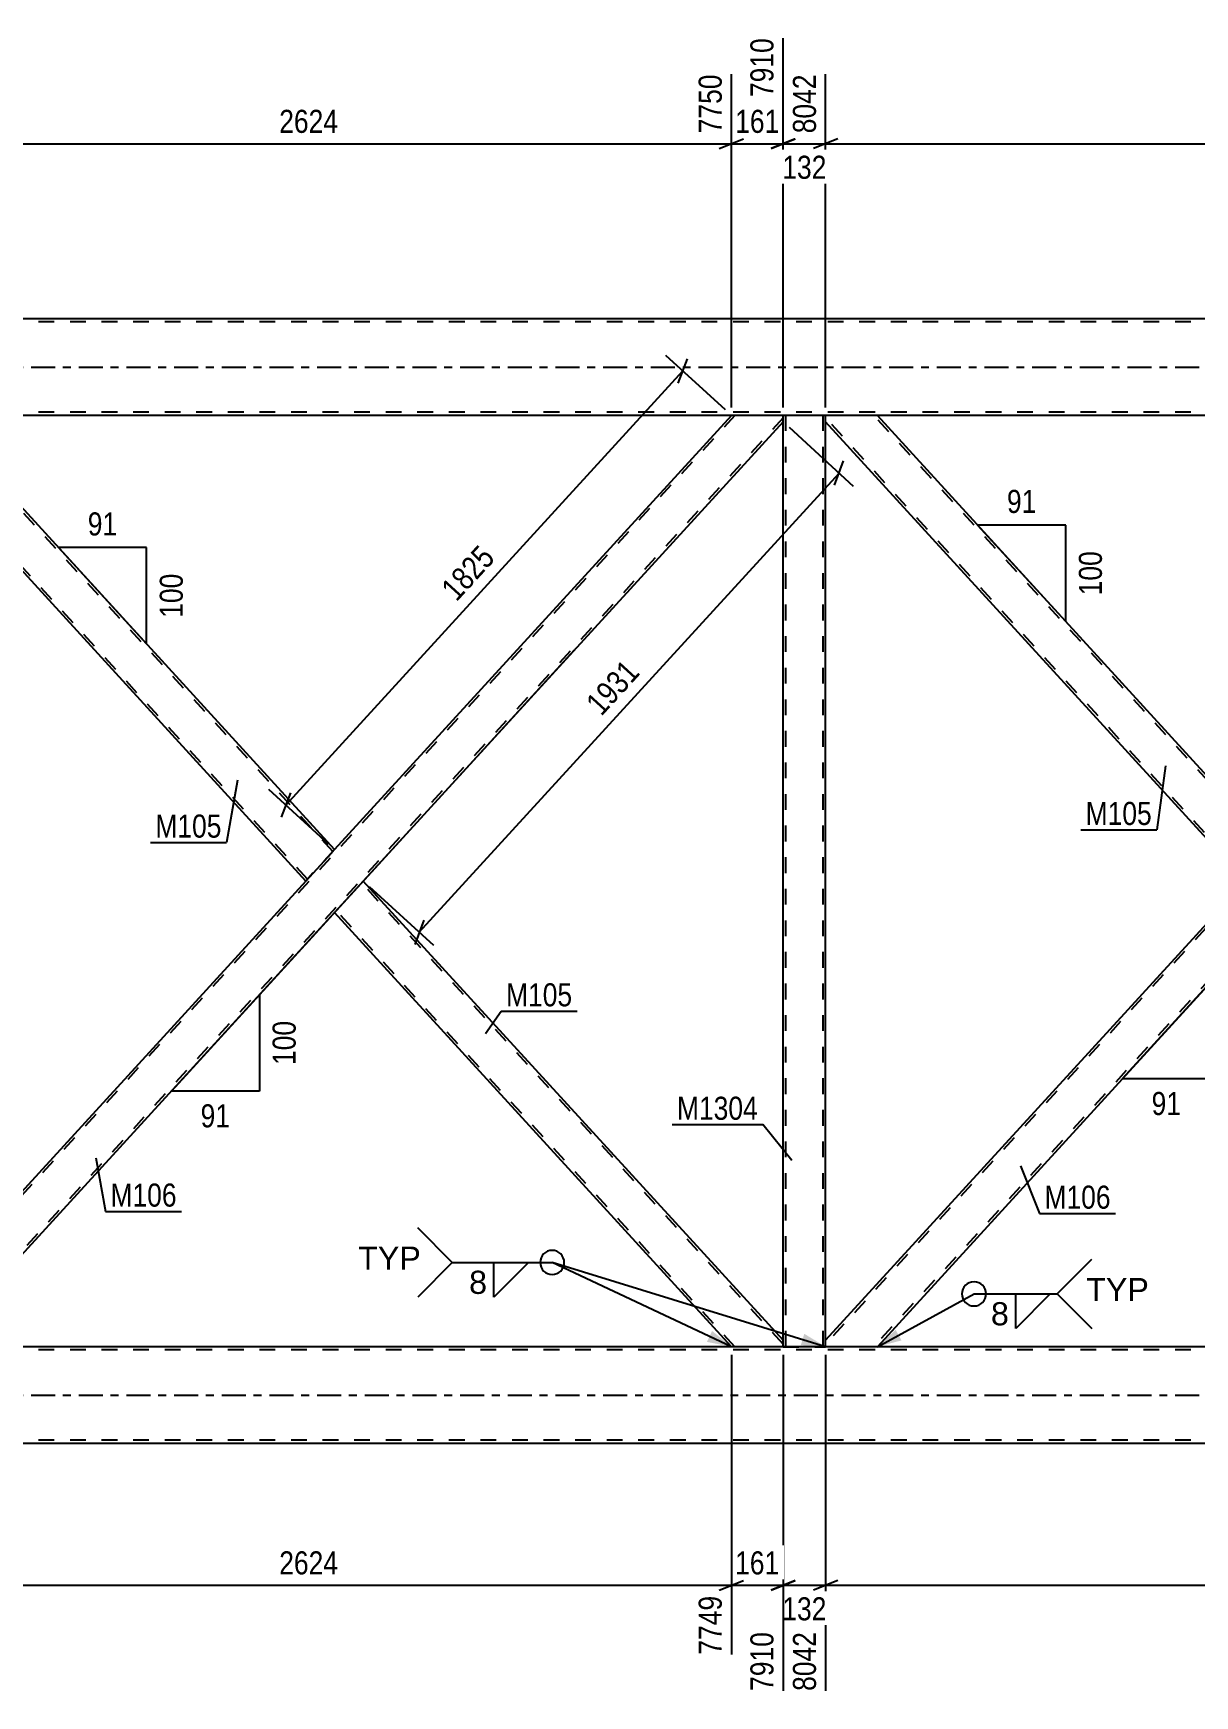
# Model space of a CAD drawing. Header units: millimetres. Extents: x 0 to 841, y 0 to 594.
# Drawn here: x 293.4 to 437.6, y 255.4 to 461.8 of the extents above; entities that cross this region are included whole.
import ezdxf

# ---------------------------------------------------------------- set-up
doc = ezdxf.new("R2010")
doc.units = ezdxf.units.MM
doc.linetypes.add('DXK_LINE_DOT2', pattern=[3.9198, 1.9599, -1.9599])
doc.linetypes.add('DXK_LINE_DOT3', pattern=[5.9187, 2.979, -0.9799, 0.9799, -0.9799])
doc.styles.add('Arial', font='ARIAL.TTF', dxfattribs={"height": 0.2})
doc.styles.add('Arial Narrow', font='ARIALN.TTF', dxfattribs={"height": 0.2})

# ---------------------------------------------------------------- blocks, each defined once
blk = doc.blocks.new('Part-122615563-3438 - 3380')
at = {"color": 7, "linetype": 'DXK_LINE_DOT2'}
for p, q in [((633.13, 298.34), (145.18, 298.34)), ((633.13, 287.14), (145.18, 287.14))]:
    blk.add_line(p, q, dxfattribs=at)
at = {"color": 2, "linetype": 'Continuous'}
for p, q in [((499.32, 298.74), (278.99, 298.74)), ((633.13, 286.74), (145.18, 286.74))]:
    blk.add_line(p, q, dxfattribs=at)
at = {"color": 7, "linetype": 'DXK_LINE_DOT3'}
blk.add_line((145.18, 292.74), (633.13, 292.74), dxfattribs=at)
blk = doc.blocks.new('Part-122615563-3443 - 3380')
at = {"color": 7, "linetype": 'DXK_LINE_DOT2'}
for p, q in [((633.13, 425.94), (145.18, 425.94)), ((633.13, 414.74), (145.18, 414.74))]:
    blk.add_line(p, q, dxfattribs=at)
at = {"color": 2, "linetype": 'Continuous'}
for p, q in [((503.82, 426.34), (274.49, 426.34)), ((633.13, 414.34), (145.18, 414.34))]:
    blk.add_line(p, q, dxfattribs=at)
at = {"color": 7, "linetype": 'DXK_LINE_DOT3'}
blk.add_line((145.18, 420.34), (633.13, 420.34), dxfattribs=at)
blk = doc.blocks.new('Part-122615563-3546 - 3380')
at = {"color": 2, "linetype": 'Continuous'}
for p, q in [((334.4, 356.54), (330.82, 352.63)), ((386.52, 299.54), (334.4, 356.54)), ((380.1, 298.74), (330.82, 352.63)), ((386.52, 298.74), (386.52, 299.54))]:
    blk.add_line(p, q, dxfattribs=at)
at = {"color": 7, "linetype": 'DXK_LINE_DOT2'}
for p, q in [((386.52, 299.07), (334.19, 356.3)), ((331.04, 352.87), (331.06, 352.88)), ((380.53, 298.74), (331.04, 352.87)), ((386.52, 298.74), (380.1, 298.74)), ((386.52, 298.74), (386.52, 298.77))]:
    blk.add_line(p, q, dxfattribs=at)
blk = doc.blocks.new('Part-122615563-3583 - 3380')
at = {"color": 7, "linetype": 'DXK_LINE_DOT2'}
for p, q in [((391.8, 414.34), (386.52, 414.34)), ((386.52, 413.54), (386.52, 414.34)), ((386.84, 298.74), (386.84, 414.34)), ((391.48, 298.74), (391.48, 414.34)), ((391.8, 413.54), (391.8, 414.34)), ((386.52, 298.74), (386.52, 299.54)), ((391.8, 298.74), (391.8, 299.54)), ((386.52, 298.74), (391.8, 298.74))]:
    blk.add_line(p, q, dxfattribs=at)
at = {"color": 2, "linetype": 'Continuous'}
for p, q in [((386.52, 299.54), (386.52, 413.54)), ((391.8, 299.54), (391.8, 413.54))]:
    blk.add_line(p, q, dxfattribs=at)
blk = doc.blocks.new('Part-122615563-3603 - 3380')
at = {"color": 2, "linetype": 'Continuous'}
for p, q in [((391.8, 413.54), (391.8, 414.34)), ((443.91, 356.54), (391.8, 413.54)), ((447.49, 360.45), (398.22, 414.34)), ((447.06, 359.98), (443.91, 356.54)), ((447.36, 360.32), (447.06, 359.98)), ((447.49, 360.45), (447.36, 360.32))]:
    blk.add_line(p, q, dxfattribs=at)
at = {"color": 7, "linetype": 'DXK_LINE_DOT2'}
for p, q in [((398.22, 414.34), (391.8, 414.34)), ((444.13, 356.78), (391.8, 414.02)), ((447.27, 360.22), (397.79, 414.34)), ((447.22, 360.16), (447.06, 359.98)), ((447.36, 360.32), (447.27, 360.22)), ((444.13, 356.78), (444.15, 356.8))]:
    blk.add_line(p, q, dxfattribs=at)
blk = doc.blocks.new('Part-122615563-3608 - 3380')
at = {"color": 7, "linetype": 'DXK_LINE_DOT2'}
for p, q in [((497.2, 414.34), (391.8, 299.07)), ((503.19, 414.02), (397.79, 298.74)), ((503.19, 414.34), (496.76, 414.34)), ((447.49, 360.45), (443.91, 356.54)), ((451.07, 356.54), (447.49, 352.63)), ((398.22, 298.74), (391.8, 298.74))]:
    blk.add_line(p, q, dxfattribs=at)
at = {"color": 2, "linetype": 'Continuous'}
for p, q in [((496.76, 414.34), (447.49, 360.45)), ((503.19, 413.54), (451.07, 356.54)), ((503.19, 413.54), (503.19, 414.34)), ((443.91, 356.54), (391.8, 299.54)), ((447.49, 352.63), (398.22, 298.74)), ((391.8, 298.74), (391.8, 299.54))]:
    blk.add_line(p, q, dxfattribs=at)
blk = doc.blocks.new('Part-122615563-3613 - 3380')
at = {"color": 7, "linetype": 'DXK_LINE_DOT2'}
for p, q in [((380.53, 414.34), (275.13, 299.07)), ((386.52, 414.02), (281.12, 298.74)), ((386.52, 414.34), (380.1, 414.34)), ((330.82, 360.45), (327.25, 356.54)), ((334.4, 356.54), (330.82, 352.63)), ((275.73, 300.19), (275.13, 299.54)), ((275.13, 298.74), (275.13, 299.54)), ((281.55, 298.74), (275.13, 298.74))]:
    blk.add_line(p, q, dxfattribs=at)
at = {"color": 2, "linetype": 'Continuous'}
for p, q in [((380.1, 414.34), (330.82, 360.45)), ((386.52, 413.54), (334.4, 356.54)), ((386.52, 413.54), (386.52, 414.34)), ((327.25, 356.54), (275.73, 300.19)), ((330.82, 352.63), (281.55, 298.74))]:
    blk.add_line(p, q, dxfattribs=at)
blk = doc.blocks.new('Part-122615563-3618 - 3380')
at = {"color": 2, "linetype": 'Continuous'}
for p, q in [((275.13, 413.54), (275.13, 414.34)), ((327.25, 356.54), (275.13, 413.54)), ((330.82, 360.45), (281.55, 414.34)), ((330.39, 359.98), (327.25, 356.54)), ((330.7, 360.32), (330.39, 359.98)), ((330.82, 360.45), (330.7, 360.32))]:
    blk.add_line(p, q, dxfattribs=at)
at = {"color": 7, "linetype": 'DXK_LINE_DOT2'}
for p, q in [((281.55, 414.34), (275.13, 414.34)), ((327.46, 356.78), (275.13, 414.02)), ((330.61, 360.22), (281.12, 414.34)), ((330.56, 360.16), (330.39, 359.98)), ((330.7, 360.32), (330.61, 360.22)), ((327.46, 356.78), (327.48, 356.8))]:
    blk.add_line(p, q, dxfattribs=at)
blk = doc.blocks.new('StraightDimension-122615563-9702 - 3380')
at = {"color": 7, "linetype": 'Continuous'}
for p, q in [((391.8, 297.74), (391.8, 256.02)), ((496.76, 297.74), (496.76, 258.69)), ((393.3, 269.73), (390.3, 268.53)), ((391.8, 269.13), (496.76, 269.13)), ((495.26, 268.53), (498.26, 269.73))]:
    blk.add_line(p, q, dxfattribs=at)
at = {"color": 0}
blk.add_wipeout([(448.54, 269.88), (448.54, 274.08), (440.02, 274.08), (440.02, 269.88)], dxfattribs=at)
at = {"color": 0, "linetype": 'Continuous'}
blk.add_wipeout([(496.16, 268.43), (491.96, 268.43), (491.96, 258.09), (496.16, 258.09)], dxfattribs=at)
at = {"color": 3, "style": 'Arial Narrow'}
blk.add_text('2624', height=2.863, dxfattribs=at).set_placement((440.62, 270.48))
at = {"color": 3, "linetype": 'Continuous', "style": 'Arial Narrow'}
blk.add_text('10666', height=2.863, rotation=90.0002, dxfattribs=at).set_placement((495.56, 258.69))
blk = doc.blocks.new('AngleDimension-122615563-3826 - 3380')
at = {"color": 7, "linetype": 'Continuous'}
for p, q in [((475.15, 382.88), (439.56, 343.95)), ((439.56, 343.95), (428.63, 332)), ((439.56, 343.95), (439.56, 332)), ((439.56, 332), (428.63, 332))]:
    blk.add_line(p, q, dxfattribs=at)
at = {"color": 0}
for points in [[(444.66, 341.32), (440.46, 341.32), (440.46, 334.63), (444.66, 334.63)], [(436.52, 326.9), (436.52, 331.1), (431.67, 331.1), (431.67, 326.9)]]:
    blk.add_wipeout(points, dxfattribs=at)
at = {"color": 3, "style": 'Arial Narrow'}
blk.add_text('100', height=2.863, rotation=90.0002, dxfattribs=at).set_placement((444.06, 335.23))
blk.add_text('91', height=2.863, dxfattribs=at).set_placement((432.27, 327.5))
blk = doc.blocks.new('StraightDimension-122615563-4343 - 3380')
at = {"color": 7, "linetype": 'Continuous'}
for p, q in [((387.26, 412.87), (395.23, 405.57)), ((392.89, 405.68), (394.03, 408.71)), ((341.35, 350.19), (393.46, 407.19)), ((335.14, 355.87), (343.12, 348.57)), ((341.92, 351.7), (340.78, 348.68))]:
    blk.add_line(p, q, dxfattribs=at)
at = {"color": 0}
blk.add_wipeout([(369.72, 382.34), (366.62, 385.17), (360.88, 378.89), (363.98, 376.06)], dxfattribs=at)
at = {"color": 3, "style": 'Arial Narrow'}
blk.add_text('1931', height=2.863, rotation=47.5612, dxfattribs=at).set_placement((363.94, 376.91))
blk = doc.blocks.new('StraightDimension-122615563-9461 - 3380')
at = {"color": 7, "linetype": 'Continuous'}
for p, q in [((496.76, 415.34), (496.76, 458.5)), ((391.8, 415.34), (391.8, 456.68)), ((393.3, 448.66), (390.3, 447.46)), ((391.8, 448.06), (496.76, 448.06)), ((495.26, 447.46), (498.26, 448.66))]:
    blk.add_line(p, q, dxfattribs=at)
at = {"color": 0, "linetype": 'Continuous'}
blk.add_wipeout([(496.16, 459.1), (491.96, 459.1), (491.96, 448.76), (496.16, 448.76)], dxfattribs=at)
at = {"color": 0}
blk.add_wipeout([(448.54, 448.81), (448.54, 453.01), (440.02, 453.01), (440.02, 448.81)], dxfattribs=at)
at = {"color": 3, "linetype": 'Continuous', "style": 'Arial Narrow'}
blk.add_text('10666', height=2.863, rotation=90.0002, dxfattribs=at).set_placement((495.56, 449.36))
at = {"color": 3, "style": 'Arial Narrow'}
blk.add_text('2624', height=2.863, dxfattribs=at).set_placement((440.62, 449.41))
blk = doc.blocks.new('StraightDimension-122615563-9463 - 3380')
at = {"color": 7, "linetype": 'Continuous'}
for p, q in [((386.52, 415.34), (386.52, 461.18)), ((380.1, 415.34), (380.1, 456.68)), ((378.6, 447.46), (381.6, 448.66)), ((380.1, 448.06), (386.52, 448.06)), ((388.02, 448.66), (385.02, 447.46))]:
    blk.add_line(p, q, dxfattribs=at)
at = {"color": 0}
blk.add_wipeout([(386.65, 448.81), (386.65, 453.01), (379.97, 453.01), (379.97, 448.81)], dxfattribs=at)
at = {"color": 0, "linetype": 'Continuous'}
blk.add_wipeout([(385.92, 461.78), (381.72, 461.78), (381.72, 453.26), (385.92, 453.26)], dxfattribs=at)
at = {"color": 3, "linetype": 'Continuous', "style": 'Arial Narrow'}
blk.add_text('7910', height=2.863, rotation=90.0002, dxfattribs=at).set_placement((385.32, 453.86))
at = {"color": 3, "style": 'Arial Narrow'}
blk.add_text('161', height=2.863, dxfattribs=at).set_placement((380.57, 449.41))
blk = doc.blocks.new('StraightDimension-122615563-9462 - 3380')
at = {"color": 7, "linetype": 'Continuous'}
for p, q in [((386.52, 415.34), (386.52, 461.18)), ((391.8, 415.34), (391.8, 456.68)), ((385.02, 447.46), (388.02, 448.66)), ((386.52, 448.06), (391.8, 448.06)), ((393.3, 448.66), (390.3, 447.46))]:
    blk.add_line(p, q, dxfattribs=at)
at = {"color": 0, "linetype": 'Continuous'}
blk.add_wipeout([(391.2, 457.28), (387, 457.28), (387, 448.76), (391.2, 448.76)], dxfattribs=at)
at = {"color": 0}
blk.add_wipeout([(392.5, 443.11), (392.5, 447.31), (385.82, 447.31), (385.82, 443.11)], dxfattribs=at)
at = {"color": 3, "linetype": 'Continuous', "style": 'Arial Narrow'}
blk.add_text('8042', height=2.863, rotation=90.0002, dxfattribs=at).set_placement((390.6, 449.36))
at = {"color": 3, "style": 'Arial Narrow'}
blk.add_text('132', height=2.863, dxfattribs=at).set_placement((386.42, 443.71))
blk = doc.blocks.new('AngleDimension-122615563-3902 - 3380')
at = {"color": 7, "linetype": 'Continuous'}
for p, q in [((360.59, 385.18), (321.5, 342.43)), ((321.5, 342.43), (310.57, 330.47)), ((321.5, 342.43), (321.5, 330.47)), ((321.5, 330.47), (310.57, 330.47))]:
    blk.add_line(p, q, dxfattribs=at)
at = {"color": 0}
for points in [[(326.6, 339.79), (322.4, 339.79), (322.4, 333.11), (326.6, 333.11)], [(318.46, 325.37), (318.46, 329.57), (313.6, 329.57), (313.6, 325.37)]]:
    blk.add_wipeout(points, dxfattribs=at)
at = {"color": 3, "style": 'Arial Narrow'}
blk.add_text('100', height=2.863, rotation=90.0002, dxfattribs=at).set_placement((326, 333.71))
blk.add_text('91', height=2.863, dxfattribs=at).set_placement((314.2, 325.97))
blk = doc.blocks.new('StraightDimension-122615563-4322 - 3380')
at = {"color": 7, "linetype": 'Continuous'}
for p, q in [((379.36, 415.02), (371.96, 421.78)), ((373.49, 418.35), (374.63, 421.37)), ((324.79, 365.97), (374.06, 419.86)), ((330.09, 361.13), (322.69, 367.89)), ((325.36, 367.48), (324.22, 364.46))]:
    blk.add_line(p, q, dxfattribs=at)
at = {"color": 0}
blk.add_wipeout([(351.75, 396.56), (348.65, 399.4), (342.9, 393.11), (346, 390.28)], dxfattribs=at)
at = {"color": 3, "style": 'Arial Narrow'}
blk.add_text('1825', height=2.863, rotation=47.5612, dxfattribs=at).set_placement((345.96, 391.13))
blk = doc.blocks.new('StraightDimension-122615563-9464 - 3380')
at = {"color": 7, "linetype": 'Continuous'}
for p, q in [((275.13, 415.34), (275.13, 456.68)), ((380.1, 415.34), (380.1, 456.68)), ((276.63, 448.66), (273.63, 447.46)), ((275.13, 448.06), (380.1, 448.06)), ((378.6, 447.46), (381.6, 448.66))]:
    blk.add_line(p, q, dxfattribs=at)
at = {"color": 0, "linetype": 'Continuous'}
blk.add_wipeout([(379.5, 457.28), (375.3, 457.28), (375.3, 448.76), (379.5, 448.76)], dxfattribs=at)
at = {"color": 0}
blk.add_wipeout([(331.87, 448.81), (331.87, 453.01), (323.36, 453.01), (323.36, 448.81)], dxfattribs=at)
at = {"color": 3, "linetype": 'Continuous', "style": 'Arial Narrow'}
blk.add_text('7750', height=2.863, rotation=90.0002, dxfattribs=at).set_placement((378.9, 449.36))
at = {"color": 3, "style": 'Arial Narrow'}
blk.add_text('2624', height=2.863, dxfattribs=at).set_placement((323.96, 449.41))
blk = doc.blocks.new('StraightDimension-122615563-9703 - 3380')
at = {"color": 7, "linetype": 'Continuous'}
for p, q in [((386.52, 297.74), (386.52, 256.02)), ((391.8, 297.74), (391.8, 256.02)), ((385.02, 268.53), (388.02, 269.73)), ((386.52, 269.13), (391.8, 269.13)), ((393.3, 269.73), (390.3, 268.53))]:
    blk.add_line(p, q, dxfattribs=at)
at = {"color": 0}
blk.add_wipeout([(392.5, 264.18), (392.5, 268.38), (385.82, 268.38), (385.82, 264.18)], dxfattribs=at)
at = {"color": 0, "linetype": 'Continuous'}
blk.add_wipeout([(391.2, 263.93), (387, 263.93), (387, 255.42), (391.2, 255.42)], dxfattribs=at)
at = {"color": 3, "style": 'Arial Narrow'}
blk.add_text('132', height=2.863, dxfattribs=at).set_placement((386.42, 264.78))
at = {"color": 3, "linetype": 'Continuous', "style": 'Arial Narrow'}
blk.add_text('8042', height=2.863, rotation=90.0002, dxfattribs=at).set_placement((390.6, 256.02))
blk = doc.blocks.new('StraightDimension-122615563-9704 - 3380')
at = {"color": 7, "linetype": 'Continuous'}
for p, q in [((380.1, 297.74), (380.1, 260.52)), ((386.52, 297.74), (386.52, 256.02)), ((378.6, 268.53), (381.6, 269.73)), ((380.1, 269.13), (386.52, 269.13)), ((388.02, 269.73), (385.02, 268.53))]:
    blk.add_line(p, q, dxfattribs=at)
at = {"color": 0}
blk.add_wipeout([(386.65, 269.88), (386.65, 274.08), (379.96, 274.08), (379.96, 269.88)], dxfattribs=at)
at = {"color": 0, "linetype": 'Continuous'}
blk.add_wipeout([(385.92, 263.93), (381.72, 263.93), (381.72, 255.42), (385.92, 255.42)], dxfattribs=at)
at = {"color": 3, "style": 'Arial Narrow'}
blk.add_text('161', height=2.863, dxfattribs=at).set_placement((380.56, 270.48))
at = {"color": 3, "linetype": 'Continuous', "style": 'Arial Narrow'}
blk.add_text('7910', height=2.863, rotation=90.0002, dxfattribs=at).set_placement((385.32, 256.02))
blk = doc.blocks.new('StraightDimension-122615563-9705 - 3380')
at = {"color": 7, "linetype": 'Continuous'}
for p, q in [((275.13, 297.76), (275.13, 256.02)), ((380.1, 297.74), (380.1, 260.52)), ((276.63, 269.73), (273.63, 268.53)), ((275.13, 269.13), (380.1, 269.13)), ((378.6, 268.53), (381.6, 269.73))]:
    blk.add_line(p, q, dxfattribs=at)
at = {"color": 0}
blk.add_wipeout([(331.87, 269.88), (331.87, 274.08), (323.36, 274.08), (323.36, 269.88)], dxfattribs=at)
at = {"color": 0, "linetype": 'Continuous'}
blk.add_wipeout([(379.5, 268.43), (375.3, 268.43), (375.3, 259.92), (379.5, 259.92)], dxfattribs=at)
at = {"color": 3, "style": 'Arial Narrow'}
blk.add_text('2624', height=2.863, dxfattribs=at).set_placement((323.96, 270.48))
at = {"color": 3, "linetype": 'Continuous', "style": 'Arial Narrow'}
blk.add_text('7749', height=2.863, rotation=90.0002, dxfattribs=at).set_placement((378.9, 260.52))
blk = doc.blocks.new('AngleDimension-122615563-12028 - 3380')
at = {"color": 7, "linetype": 'Continuous'}
for p, q in [((298.45, 395.87), (296.55, 397.94)), ((307.49, 397.94), (296.55, 397.94)), ((307.49, 385.98), (296.55, 397.94)), ((307.49, 385.98), (307.49, 397.94))]:
    blk.add_line(p, q, dxfattribs=at)
at = {"color": 0}
for points in [[(304.45, 398.84), (304.45, 403.04), (299.59, 403.04), (299.59, 398.84)], [(312.59, 395.3), (308.39, 395.3), (308.39, 388.62), (312.59, 388.62)]]:
    blk.add_wipeout(points, dxfattribs=at)
at = {"color": 3, "style": 'Arial Narrow'}
blk.add_text('91', height=2.863, dxfattribs=at).set_placement((300.19, 399.44))
blk.add_text('100', height=2.863, rotation=90.0002, dxfattribs=at).set_placement((311.99, 389.22))
blk = doc.blocks.new('AngleDimension-122615563-12043 - 3380')
at = {"color": 7, "linetype": 'Continuous'}
for p, q in [((416.74, 394.08), (410.67, 400.73)), ((421.6, 400.73), (410.67, 400.73)), ((421.6, 388.77), (410.67, 400.73)), ((421.6, 388.77), (421.6, 400.73))]:
    blk.add_line(p, q, dxfattribs=at)
at = {"color": 0}
for points in [[(418.56, 401.63), (418.56, 405.83), (413.71, 405.83), (413.71, 401.63)], [(426.7, 398.09), (422.5, 398.09), (422.5, 391.41), (426.7, 391.41)]]:
    blk.add_wipeout(points, dxfattribs=at)
at = {"color": 3, "style": 'Arial Narrow'}
blk.add_text('91', height=2.863, dxfattribs=at).set_placement((414.31, 402.23))
blk.add_text('100', height=2.863, rotation=90.0002, dxfattribs=at).set_placement((426.1, 392.01))
blk = doc.blocks.new('Mark-122615563-3542 - 3380')
at = {"color": 0}
blk.add_wipeout([(360.34, 340.99), (360.34, 343.99), (352.12, 343.99), (352.12, 340.99)], dxfattribs=at)
blk.add_wipeout([(360.34, 340.99), (360.34, 343.99), (352.12, 343.99), (352.12, 340.99)], dxfattribs=at)
at = {"color": 30, "linetype": 'Continuous'}
for p, q in [((349.58, 337.62), (351.52, 340.39)), ((351.52, 340.39), (360.94, 340.39))]:
    blk.add_line(p, q, dxfattribs=at)
at = {"color": 3, "style": 'Arial Narrow'}
blk.add_text('M105', height=2.863, dxfattribs=at).set_placement((352.12, 340.99))
blk = doc.blocks.new('Mark-122615563-3579 - 3380')
at = {"color": 0}
blk.add_wipeout([(383.39, 326.91), (383.39, 329.91), (373.34, 329.91), (373.34, 326.91)], dxfattribs=at)
blk.add_wipeout([(383.39, 326.91), (383.39, 329.91), (373.34, 329.91), (373.34, 326.91)], dxfattribs=at)
at = {"color": 30, "linetype": 'Continuous'}
for p in [(372.74, 326.31), (387.59, 321.87)]:
    blk.add_line(p, (383.99, 326.31), dxfattribs=at)
at = {"color": 3, "style": 'Arial Narrow'}
blk.add_text('M1304', height=2.863, dxfattribs=at).set_placement((373.34, 326.91))
blk = doc.blocks.new('Mark-122615563-3599 - 3380')
at = {"color": 0}
blk.add_wipeout([(432.3, 363.5), (432.3, 366.5), (424.08, 366.5), (424.08, 363.5)], dxfattribs=at)
blk.add_wipeout([(432.3, 363.5), (432.3, 366.5), (424.08, 366.5), (424.08, 363.5)], dxfattribs=at)
at = {"color": 30, "linetype": 'Continuous'}
for p in [(433.99, 370.84), (423.48, 362.9)]:
    blk.add_line(p, (432.9, 362.9), dxfattribs=at)
at = {"color": 3, "style": 'Arial Narrow'}
blk.add_text('M105', height=2.863, dxfattribs=at).set_placement((424.08, 363.5))
blk = doc.blocks.new('Mark-122615563-3604 - 3380')
at = {"color": 0}
blk.add_wipeout([(427.19, 315.87), (427.19, 318.87), (418.97, 318.87), (418.97, 315.87)], dxfattribs=at)
blk.add_wipeout([(427.19, 315.87), (427.19, 318.87), (418.97, 318.87), (418.97, 315.87)], dxfattribs=at)
at = {"color": 30, "linetype": 'Continuous'}
for p, q in [((416, 321.21), (418.37, 315.27)), ((418.37, 315.27), (427.79, 315.27))]:
    blk.add_line(p, q, dxfattribs=at)
at = {"color": 3, "style": 'Arial Narrow'}
blk.add_text('M106', height=2.863, dxfattribs=at).set_placement((418.97, 315.87))
blk = doc.blocks.new('Mark-122615563-3609 - 3380')
at = {"color": 0}
blk.add_wipeout([(311.24, 316.13), (311.24, 319.13), (303.01, 319.13), (303.01, 316.13)], dxfattribs=at)
blk.add_wipeout([(311.24, 316.13), (311.24, 319.13), (303.01, 319.13), (303.01, 316.13)], dxfattribs=at)
at = {"color": 30, "linetype": 'Continuous'}
for p, q in [((301.18, 322.18), (302.41, 315.53)), ((302.41, 315.53), (311.84, 315.53))]:
    blk.add_line(p, q, dxfattribs=at)
at = {"color": 3, "style": 'Arial Narrow'}
blk.add_text('M106', height=2.863, dxfattribs=at).set_placement((303.01, 316.13))
blk = doc.blocks.new('Mark-122615563-3614 - 3380')
at = {"color": 0}
blk.add_wipeout([(316.81, 361.93), (316.81, 364.93), (308.58, 364.93), (308.58, 361.93)], dxfattribs=at)
blk.add_wipeout([(316.81, 361.93), (316.81, 364.93), (308.58, 364.93), (308.58, 361.93)], dxfattribs=at)
at = {"color": 30, "linetype": 'Continuous'}
for p in [(318.77, 369.06), (307.98, 361.33)]:
    blk.add_line(p, (317.41, 361.33), dxfattribs=at)
at = {"color": 3, "style": 'Arial Narrow'}
blk.add_text('M105', height=2.863, dxfattribs=at).set_placement((308.58, 361.93))
blk = doc.blocks.new('WeldMark-122615563-4404 - 3380')
at = {"linetype": 'Continuous'}
for points in [[(377.7, 300.7), (380.1, 298.74), (377.06, 299.34)], [(389.15, 300.34), (391.8, 298.74), (388.71, 298.91)]]:
    blk.add_hatch(color=30, dxfattribs=at).paths.add_polyline_path(points)
at = {"color": 3, "linetype": 'Continuous'}
for q in [(341.15, 313.49), (341.15, 304.91)]:
    blk.add_line((345.43, 309.2), q, dxfattribs=at)
at = {"color": 30, "linetype": 'Continuous'}
for p in [(391.8, 298.74), (380.1, 298.74)]:
    blk.add_line(p, (357.85, 309.2), dxfattribs=at)
at = {"color": 3, "linetype": 'Continuous'}
for start, end in [(90, 270), (270, 90)]:
    blk.add_arc((357.85, 309.2), 1.5, start, end, dxfattribs=at)
at = {"color": 0}
blk.add_wipeout([(349.95, 305.1), (349.95, 308.5), (347.33, 308.5), (347.33, 305.1)], dxfattribs=at)
at = {"color": 30, "linetype": 'Continuous'}
blk.add_line((345.43, 309.2), (357.85, 309.2), dxfattribs=at)
at = {"color": 3, "linetype": 'Continuous'}
for p, q in [((350.61, 309.2), (354.9, 309.2)), ((354.9, 309.2), (350.61, 304.91)), ((350.61, 304.91), (350.61, 309.2))]:
    blk.add_line(p, q, dxfattribs=at)
at = {"color": 3, "style": 'Arial'}
blk.add_text('8', height=2.87, dxfattribs=at).set_placement((347.53, 305.3))
at = {"color": 0, "linetype": 'Continuous'}
blk.add_wipeout([(341.53, 308.3), (341.53, 311.3), (333.76, 311.3), (333.76, 308.3)], dxfattribs=at)
blk.add_wipeout([(341.53, 308.3), (341.53, 311.3), (333.76, 311.3), (333.76, 308.3)], dxfattribs=at)
at = {"color": 3, "linetype": 'Continuous', "style": 'Arial'}
blk.add_text('TYP', height=2.865, dxfattribs=at).set_placement((333.76, 308.3))
blk = doc.blocks.new('WeldMark-122615563-4445 - 3380')
at = {"linetype": 'Continuous'}
blk.add_hatch(color=30, dxfattribs=at).paths.add_polyline_path([(401.21, 299.52), (398.22, 298.74), (400.49, 300.84)])
at = {"color": 3, "linetype": 'Continuous'}
for q in [(424.83, 309.59), (424.83, 301.02)]:
    blk.add_line((420.55, 305.3), q, dxfattribs=at)
at = {"color": 30, "linetype": 'Continuous'}
blk.add_line((398.22, 298.74), (410.22, 305.3), dxfattribs=at)
at = {"color": 3, "linetype": 'Continuous'}
blk.add_arc((410.22, 305.3), 1.5, 90, 270, dxfattribs=at)
at = {"color": 0}
blk.add_wipeout([(414.75, 301.2), (414.75, 304.6), (412.12, 304.6), (412.12, 301.2)], dxfattribs=at)
at = {"color": 30, "linetype": 'Continuous'}
blk.add_line((410.22, 305.3), (420.55, 305.3), dxfattribs=at)
at = {"color": 3, "linetype": 'Continuous'}
for p, q in [((415.41, 305.3), (419.69, 305.3)), ((419.69, 305.3), (415.41, 301.02)), ((415.41, 301.02), (415.41, 305.3))]:
    blk.add_line(p, q, dxfattribs=at)
blk.add_arc((410.22, 305.3), 1.5, 270, 90, dxfattribs=at)
at = {"color": 3, "style": 'Arial'}
blk.add_text('8', height=2.87, dxfattribs=at).set_placement((412.32, 301.4))
at = {"color": 0, "linetype": 'Continuous'}
blk.add_wipeout([(431.92, 304.4), (431.92, 307.4), (424.15, 307.4), (424.15, 304.4)], dxfattribs=at)
blk.add_wipeout([(431.92, 304.4), (431.92, 307.4), (424.15, 307.4), (424.15, 304.4)], dxfattribs=at)
at = {"color": 3, "linetype": 'Continuous', "style": 'Arial'}
blk.add_text('TYP', height=2.865, dxfattribs=at).set_placement((424.15, 304.4))

msp = doc.modelspace()

# ---------------------------------------------------------------- block references
for name in ['Part-122615563-3443 - 3380', 'Part-122615563-3613 - 3380', 'Part-122615563-3618 - 3380', 'Part-122615563-3583 - 3380', 'Part-122615563-3603 - 3380', 'Part-122615563-3608 - 3380', 'Part-122615563-3546 - 3380', 'Part-122615563-3438 - 3380']:
    msp.add_blockref(name, (0, 0))

# ---------------------------------------------------------------- next in the draw order: block references
for name in ['StraightDimension-122615563-9463 - 3380', 'StraightDimension-122615563-9461 - 3380', 'StraightDimension-122615563-4343 - 3380', 'AngleDimension-122615563-12043 - 3380', 'AngleDimension-122615563-3826 - 3380', 'Mark-122615563-3579 - 3380', 'Mark-122615563-3609 - 3380', 'Mark-122615563-3604 - 3380', 'StraightDimension-122615563-9702 - 3380']:
    msp.add_blockref(name, (0, 0))

# ---------------------------------------------------------------- next in the draw order: block references
for name in ['StraightDimension-122615563-9462 - 3380', 'AngleDimension-122615563-3902 - 3380', 'Mark-122615563-3599 - 3380', 'WeldMark-122615563-4445 - 3380', 'StraightDimension-122615563-9703 - 3380']:
    msp.add_blockref(name, (0, 0))

# ---------------------------------------------------------------- next in the draw order: block references
for name in ['StraightDimension-122615563-4322 - 3380', 'AngleDimension-122615563-12028 - 3380', 'Mark-122615563-3614 - 3380', 'Mark-122615563-3542 - 3380', 'StraightDimension-122615563-9704 - 3380']:
    msp.add_blockref(name, (0, 0))

# ---------------------------------------------------------------- next in the draw order: block references
for name in ['StraightDimension-122615563-9464 - 3380', 'StraightDimension-122615563-9705 - 3380']:
    msp.add_blockref(name, (0, 0))

# ---------------------------------------------------------------- next in the draw order: block references
msp.add_blockref('WeldMark-122615563-4404 - 3380', (0, 0))

doc.saveas('drawing.dxf')
